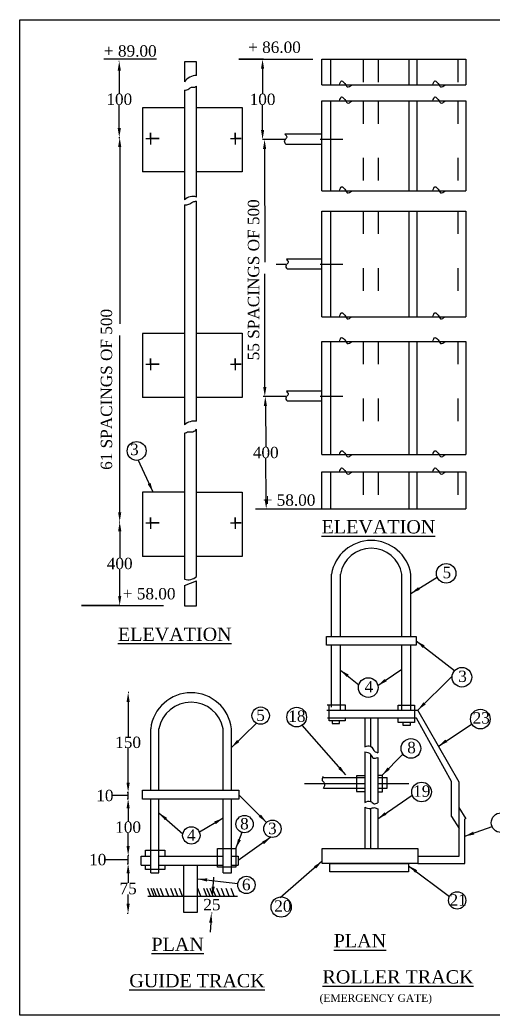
# Model space of a CAD drawing. Header units: millimetres. Extents: x 133 to 7160, y 85 to 5332.
# Drawn here: x 133 to 2626, y 85 to 5332 of the extents above; entities that cross this region are included whole.
import ezdxf

# ---------------------------------------------------------------- set-up
doc = ezdxf.new("R2010")
doc.units = ezdxf.units.MM
doc.header["$MEASUREMENT"] = 0
doc.linetypes.add('ACAD_ISO03W100', pattern=[30, 12, -18])
for name, color, linetype in [('DIM', 5, 'Continuous'), ('DO LINE', 3, 'Continuous'), ('DWG.LINE', 10, 'Continuous'), ('TEXT', 7, 'Continuous')]:
    doc.layers.add(name, color=color, linetype=linetype)
doc.layers.add('TITLE', color=7, linetype='Continuous', lineweight=30)
doc.styles.get("Standard").update_dxf_attribs({"font": 'times.ttf', "height": 60})
doc.dimstyles.get("Standard").update_dxf_attribs({"dimtxt": 60, "dimasz": 50, "dimexe": 0.18, "dimexo": 0.0625, "dimgap": 0.09, "dimtad": 0, "dimtih": 1, "dimtoh": 1, "dimdec": 0, "dimzin": 0, "dimdsep": 46, "dimtxsty": 'Standard', "dimcen": 300, "dimclrd": 5, "dimclre": 5, "dimclrt": 4, "dimadec": 0, "dimazin": 0, "dimtfac": 1, "dimtdec": 0, "dimtofl": 0, "dimtmove": 0, "dimatfit": 3, "dimfxl": 0, "dimtolj": 1, "dimtzin": 0, "dimarcsym": 0})

# ---------------------------------------------------------------- blocks, each defined once
blk = doc.blocks.new('*D3')
at = {"layer": 'Defpoints', "color": 0, "ltscale": 0.2}
for p in [(654.7, 5114.6), (654.7, 4712), (656.3, 4712)]:
    blk.add_point(p, dxfattribs=at)
at = {"layer": 'DIM', "color": 5, "lineweight": -2, "ltscale": 0.2}
for p, q in [((654.7, 5114.6), (656.5, 5114.6)), ((656.3, 5064.6), (656.3, 4943.9)), ((656.3, 4762), (656.3, 4882.7)), ((654.7, 4712), (656.5, 4712))]:
    blk.add_line(p, q, dxfattribs=at)
at = {"layer": 'DIM', "color": 5, "ltscale": 0.2}
for points in [[(648, 5064.6), (664.7, 5064.6), (656.3, 5114.6)], [(648, 4762), (664.7, 4762), (656.3, 4712)]]:
    blk.add_solid(points, dxfattribs=at)
at = {"layer": 'DIM', "color": 4, "ltscale": 0.2, "insert": (656.3, 4913.3), "char_height": 60, "attachment_point": 5}
blk.add_mtext('\\A1;100', dxfattribs=at)
blk = doc.blocks.new('*D4')
at = {"layer": 'Defpoints', "color": 0, "ltscale": 0.2}
for p in [(658.6, 2686.2), (658.6, 2245.1), (658.6, 2245.1)]:
    blk.add_point(p, dxfattribs=at)
at = {"layer": 'DIM', "color": 5, "lineweight": -2, "ltscale": 0.2}
for p, q in [((658.6, 2686.2), (658.8, 2686.2)), ((658.6, 2636.2), (658.6, 2496.3)), ((658.6, 2295.1), (658.6, 2435.1)), ((658.6, 2245.1), (658.5, 2245.1))]:
    blk.add_line(p, q, dxfattribs=at)
at = {"layer": 'DIM', "color": 5, "ltscale": 0.2}
for points in [[(650.3, 2636.2), (667, 2636.2), (658.6, 2686.2)], [(650.3, 2295.1), (667, 2295.1), (658.6, 2245.1)]]:
    blk.add_solid(points, dxfattribs=at)
at = {"layer": 'DIM', "color": 4, "ltscale": 0.2, "insert": (658.6, 2465.7), "char_height": 60, "attachment_point": 5}
blk.add_mtext('\\A1;400', dxfattribs=at)
blk = doc.blocks.new('*D5')
at = {"layer": 'Defpoints', "color": 0, "ltscale": 0.2}
for p in [(1425.7, 3347), (1426, 3347), (1430.8, 2754.9)]:
    blk.add_point(p, dxfattribs=at)
at = {"layer": 'DIM', "color": 5, "lineweight": -2, "ltscale": 0.2}
for p, q in [((1425.9, 3347), (1425.5, 3347)), ((1426.1, 3297), (1427.8, 3081.5)), ((1430.1, 2804.9), (1428.4, 3020.3)), ((1430.7, 2754.9), (1430.3, 2754.9))]:
    blk.add_line(p, q, dxfattribs=at)
at = {"layer": 'DIM', "color": 5, "ltscale": 0.2}
for points in [[(1434.4, 3297), (1417.8, 3296.9), (1425.7, 3347)], [(1438.4, 2804.9), (1421.8, 2804.8), (1430.5, 2754.9)]]:
    blk.add_solid(points, dxfattribs=at)
at = {"layer": 'DIM', "color": 4, "ltscale": 0.2, "insert": (1428.1, 3050.9), "char_height": 60, "attachment_point": 5}
blk.add_mtext('\\A1;400', dxfattribs=at)
blk = doc.blocks.new('*D6')
at = {"layer": 'Defpoints', "color": 0, "ltscale": 0.2}
for p in [(1411.3, 5124.6), (1430.4, 5124.6), (1430.4, 4701.4)]:
    blk.add_point(p, dxfattribs=at)
at = {"layer": 'DIM', "color": 5, "lineweight": -2, "ltscale": 0.2}
for p, q in [((1416.3, 5124.6), (1411.2, 5124.6)), ((1411.3, 5074.6), (1411.3, 4943.6)), ((1411.3, 4751.4), (1411.3, 4882.4)), ((1416.3, 4701.4), (1411.2, 4701.4))]:
    blk.add_line(p, q, dxfattribs=at)
at = {"layer": 'DIM', "color": 5, "ltscale": 0.2}
for points in [[(1403, 5074.6), (1419.7, 5074.6), (1411.3, 5124.6)], [(1403, 4751.4), (1419.7, 4751.4), (1411.3, 4701.4)]]:
    blk.add_solid(points, dxfattribs=at)
at = {"layer": 'DIM', "color": 4, "ltscale": 0.2, "insert": (1411.3, 4913), "char_height": 60, "attachment_point": 5}
blk.add_mtext('\\A1;100', dxfattribs=at)
blk = doc.blocks.new('*D7')
at = {"layer": 'Defpoints', "color": 0, "ltscale": 0.2}
for p in [(697.8, 882.3), (703, 882.3), (697.8, 622)]:
    blk.add_point(p, dxfattribs=at)
at = {"layer": 'DIM', "color": 5, "lineweight": -2, "ltscale": 0.2}
for p, q in [((698, 882.3), (703.1, 882.3)), ((703, 832.3), (703, 782.8)), ((703, 672), (703, 721.5)), ((698, 622), (703.1, 622))]:
    blk.add_line(p, q, dxfattribs=at)
at = {"layer": 'DIM', "color": 5, "ltscale": 0.2}
for points in [[(694.6, 832.3), (711.3, 832.3), (703, 882.3)], [(694.6, 672), (711.3, 672), (703, 622)]]:
    blk.add_solid(points, dxfattribs=at)
at = {"layer": 'DIM', "color": 4, "ltscale": 0.2, "insert": (703, 752.2), "char_height": 60, "attachment_point": 5}
blk.add_mtext('\\A1;75', dxfattribs=at)
blk = doc.blocks.new('*D8')
at = {"layer": 'Defpoints', "color": 0, "ltscale": 0.2}
for p in [(703, 926.7), (706.1, 926.7), (697.8, 882.3)]:
    blk.add_point(p, dxfattribs=at)
at = {"layer": 'DIM', "color": 5, "lineweight": -2, "ltscale": 0.2}
for p, q in [((703, 976.7), (703, 1026.7)), ((580.7, 904.5), (580.5, 904.5)), ((703, 904.5), (580.7, 904.5)), ((706, 926.7), (702.8, 926.7)), ((703, 882.3), (703, 926.7)), ((698, 882.3), (703.1, 882.3)), ((703, 832.3), (703, 782.3))]:
    blk.add_line(p, q, dxfattribs=at)
at = {"layer": 'DIM', "color": 5, "ltscale": 0.2}
for points in [[(694.6, 976.7), (711.3, 976.7), (703, 926.7)], [(694.6, 832.3), (711.3, 832.3), (703, 882.3)]]:
    blk.add_solid(points, dxfattribs=at)
at = {"layer": 'DIM', "color": 4, "ltscale": 0.2, "insert": (542.9, 904.5), "char_height": 60, "attachment_point": 5}
blk.add_mtext('\\A1;10', dxfattribs=at)
blk = doc.blocks.new('*D9')
at = {"layer": 'Defpoints', "color": 0, "ltscale": 0.2}
for p in [(694.7, 1224.9), (703, 1224.9), (706.1, 926.7)]:
    blk.add_point(p, dxfattribs=at)
at = {"layer": 'DIM', "color": 5, "lineweight": -2, "ltscale": 0.2}
for p, q in [((698, 1224.9), (703.1, 1224.9)), ((703, 1174.9), (703, 1106.4)), ((703, 976.7), (703, 1045.2)), ((706, 926.7), (702.8, 926.7))]:
    blk.add_line(p, q, dxfattribs=at)
at = {"layer": 'DIM', "color": 5, "ltscale": 0.2}
for points in [[(694.6, 1174.9), (711.3, 1174.9), (703, 1224.9)], [(694.6, 976.7), (711.3, 976.7), (703, 926.7)]]:
    blk.add_solid(points, dxfattribs=at)
at = {"layer": 'DIM', "color": 4, "ltscale": 0.2, "insert": (703, 1075.8), "char_height": 60, "attachment_point": 5}
blk.add_mtext('\\A1;100', dxfattribs=at)
blk = doc.blocks.new('*D10')
at = {"layer": 'Defpoints', "color": 0, "ltscale": 0.2}
for p in [(694.7, 1260), (703, 1260), (694.7, 1224.9)]:
    blk.add_point(p, dxfattribs=at)
at = {"layer": 'DIM', "color": 5, "lineweight": -2, "ltscale": 0.2}
for p, q in [((703, 1310), (703, 1360)), ((698, 1260), (703.1, 1260)), ((703, 1224.9), (703, 1260)), ((618.5, 1242.4), (618.3, 1242.4)), ((703, 1242.4), (618.5, 1242.4)), ((698, 1224.9), (703.1, 1224.9)), ((703, 1174.9), (703, 1124.9))]:
    blk.add_line(p, q, dxfattribs=at)
at = {"layer": 'DIM', "color": 5, "ltscale": 0.2}
for points in [[(694.6, 1310), (711.3, 1310), (703, 1260)], [(694.6, 1174.9), (711.3, 1174.9), (703, 1224.9)]]:
    blk.add_solid(points, dxfattribs=at)
at = {"layer": 'DIM', "color": 4, "ltscale": 0.2, "insert": (580.7, 1242.4), "char_height": 60, "attachment_point": 5}
blk.add_mtext('\\A1;10', dxfattribs=at)
blk = doc.blocks.new('*D11')
at = {"layer": 'Defpoints', "color": 0, "ltscale": 0.2}
for p in [(703, 1785.7), (707.1, 1785.7), (694.7, 1260)]:
    blk.add_point(p, dxfattribs=at)
at = {"layer": 'DIM', "color": 5, "lineweight": -2, "ltscale": 0.2}
for p, q in [((707, 1785.7), (702.8, 1785.7)), ((703, 1735.7), (703, 1553.4)), ((703, 1310), (703, 1492.2)), ((698, 1260), (703.1, 1260))]:
    blk.add_line(p, q, dxfattribs=at)
at = {"layer": 'DIM', "color": 5, "ltscale": 0.2}
for points in [[(694.6, 1735.7), (711.3, 1735.7), (703, 1785.7)], [(694.6, 1310), (711.3, 1310), (703, 1260)]]:
    blk.add_solid(points, dxfattribs=at)
at = {"layer": 'DIM', "color": 4, "ltscale": 0.2, "insert": (703, 1522.8), "char_height": 60, "attachment_point": 5}
blk.add_mtext('\\A1;150', dxfattribs=at)
blk = doc.blocks.new('*D12')
at = {"layer": 'Defpoints', "color": 0, "ltscale": 0.2}
for p in [(1147.7, 712.1), (1151.8, 711.8), (1145.7, 622.3)]:
    blk.add_point(p, dxfattribs=at)
at = {"layer": 'DIM', "color": 5, "lineweight": -2, "ltscale": 0.2}
for p, q in [((1151.1, 762), (1154.5, 811.9)), ((1151.7, 711.9), (1147.5, 712.1)), ((1145.6, 622.3), (1141.4, 622.6)), ((1138.2, 572.7), (1134.8, 522.8))]:
    blk.add_line(p, q, dxfattribs=at)
at = {"layer": 'DIM', "color": 5, "ltscale": 0.2}
for points in [[(1142.8, 762.6), (1159.4, 761.4), (1147.7, 712.1)], [(1129.9, 573.3), (1146.5, 572.2), (1141.6, 622.6)]]:
    blk.add_solid(points, dxfattribs=at)
at = {"layer": 'DIM', "color": 4, "ltscale": 0.2, "insert": (1144.6, 667.4), "char_height": 60, "attachment_point": 5}
blk.add_mtext('\\A1;25', dxfattribs=at)

msp = doc.modelspace()

# ---------------------------------------------------------------- linework, layer by layer
at = {"layer": 'DIM', "color": 5, "ltscale": 0.2}
for p, q in [((656.6, 4712), (658.6, 4712)), ((1424.7, 4701.4), (1421.8, 4701.4)), ((658.5, 4662), (658.5, 3729.7)), ((1422, 4651.4), (1422.5, 4054.8)), ((1423, 3397), (1422.6, 3993.6)), ((658.5, 2736.2), (658.5, 3668.5)), ((1425.8, 3347), (1422.9, 3347)), ((656.6, 2686.2), (658.6, 2686.2))]:
    msp.add_line(p, q, dxfattribs=at)
for points in [[(650.1, 4662), (666.8, 4662), (658.5, 4712)], [(1430.4, 4651.4), (1413.7, 4651.4), (1422, 4701.4)], [(1431.4, 3397), (1414.7, 3397), (1423.1, 3347)], [(650.1, 2736.2), (666.8, 2736.2), (658.5, 2686.2)]]:
    msp.add_solid(points, dxfattribs=at)
at = {"layer": 'DO LINE', "linetype": 'ACAD_ISO03W100', "ltscale": 10}
for points in [[(1942.1, 5124.6), (1942.1, 4989.5)], [(2020.2, 5124.6), (2020.2, 4989.5)], [(2440, 5124.6), (2440, 4989.5)], [(1942.1, 4904.6), (1942.1, 4431.3)], [(2020.2, 4904.6), (2020.2, 4431.3)], [(2440, 4904.6), (2440, 4431.3)], [(1834.7, 4701.4), (1371.4, 4701.4)], [(1942.1, 4323.6), (1942.1, 3767.2)], [(2020.2, 4323.6), (2020.2, 3767.2)], [(2440, 4323.6), (2440, 3767.2)], [(1834.7, 4042.8), (1482.9, 4042.8)], [(1942.1, 3636.8), (1942.1, 3040)], [(2020.2, 3636.8), (2020.2, 3040)], [(2440, 3636.8), (2440, 3040)], [(1834.7, 3347), (1371.4, 3347)], [(1942.1, 2948.7), (1942.1, 2754.9)], [(2020.2, 2948.7), (2020.2, 2754.9)], [(2440, 2948.7), (2440, 2754.9)]]:
    msp.add_lwpolyline(points, dxfattribs=at)
at = {"layer": 'DWG.LINE', "ltscale": 0.2}
for p, q in [((1723.1, 5124.6), (2482.5, 5124.6)), ((1723.1, 4989.5), (1723.1, 5124.6)), ((2482.5, 5124.6), (2482.5, 4989.5)), ((1723.1, 4431.3), (1723.1, 4904.6)), ((2482.5, 4904.6), (2482.5, 4431.3)), ((1723.1, 3767.2), (1723.1, 4323.6)), ((2482.5, 4323.6), (2482.5, 3767.2)), ((1723.1, 3040), (1723.1, 3636.8)), ((2482.5, 3636.8), (2482.5, 3040)), ((1723.1, 2754.9), (1723.1, 2948.7)), ((2482.5, 2948.7), (2482.5, 2754.9)), ((1749.8, 1693.1), (2212.7, 1693.1)), ((1751.4, 1720.5), (1845.8, 1720.5)), ((1762, 1636.8), (1762, 1720.5)), ((1845.8, 1720.5), (1845.8, 1693.1)), ((2212.7, 1693.1), (2212.7, 1649.9)), ((2221.9, 1649.9), (1753.3, 1649.9)), ((1845.8, 1636.8), (1762, 1636.8)), ((1845.8, 1649.9), (1845.8, 1636.8)), ((822, 1270.9), (822, 1595.1)), ((865, 1270.9), (865, 1595.1)), ((1204.2, 1270.9), (1204.2, 1595.1)), ((1247.2, 1270.9), (1247.2, 1595.1)), ((822, 835.2), (822, 1223.4)), ((865, 835.2), (865, 1223.4)), ((1204.2, 835.2), (1204.2, 1223.4)), ((1247.2, 835.2), (1247.2, 1223.4)), ((822, 835.2), (865, 835.2)), ((1204.2, 835.2), (1247.2, 835.2))]:
    msp.add_line(p, q, dxfattribs=at)
for points in [[(1063.6, 5038.7), (1063.6, 5110.8), (999.9, 5110.8), (999.9, 5006.1)], [(1411.3, 5124.6), (1286.8, 5124.6), (1676.1, 5124.6)], [(1769.8, 5124.6), (1769.8, 4989.5)], [(2181.5, 5124.6), (2181.5, 4989.5)], [(2224.6, 5124.6), (2224.6, 4989.5)], [(1723.1, 4989.5), (2482.5, 4989.5)], [(999.9, 4961.5), (999.9, 4384.3)], [(1063.6, 4398.4), (1063.6, 4983.6)], [(1723.1, 4904.6), (2482.5, 4904.6)], [(1769.8, 4904.6), (1769.8, 4431.3)], [(2181.5, 4904.6), (2181.5, 4431.3)], [(2224.6, 4904.6), (2224.6, 4431.3)], [(999.9, 4869.1), (778.5, 4869.1), (778.5, 4530.8)], [(1063.6, 4869.5), (1303.6, 4869.5), (1303.6, 4530.8), (1063.6, 4530.8)], [(796.5, 4707.6), (866.2, 4707.6), (820.3, 4707.6), (820.3, 4736.3), (820.3, 4675.7)], [(1243.2, 4707.6), (1298.8, 4707.6), (1267, 4707.6), (1267, 4736.3), (1267, 4675.7)], [(1723.1, 4729.3), (1529.4, 4729.3)], [(1723.1, 4675.8), (1533.9, 4675.8)], [(999.9, 4530.8), (778.5, 4530.8)], [(1723.1, 4431.3), (2482.5, 4431.3)], [(999.9, 4356.4), (999.9, 3197.1)], [(1063.6, 3216.3), (1063.6, 4376.7)], [(1723.1, 4323.6), (2482.5, 4323.6)], [(1769.8, 4323.6), (1769.8, 3767.2)], [(2181.5, 4323.6), (2181.5, 3767.2)], [(2224.6, 4323.6), (2224.6, 3767.2)], [(1723.1, 4070.7), (1537.3, 4070.7)], [(1723.1, 4017.3), (1541.7, 4017.3)], [(1723.1, 3767.2), (2482.5, 3767.2)], [(999.9, 3679.3), (778.5, 3679.3), (778.5, 3341)], [(1063.6, 3679.7), (1303.6, 3679.7), (1303.6, 3341), (1063.6, 3341)], [(1723.1, 3636.8), (2482.5, 3636.8)], [(1769.8, 3636.8), (1769.8, 3040)], [(2181.5, 3636.8), (2181.5, 3040)], [(2224.6, 3636.8), (2224.6, 3040)], [(796.5, 3517.8), (866.2, 3517.8), (820.3, 3517.8), (820.3, 3546.5), (820.3, 3485.9)], [(1243.2, 3517.8), (1298.8, 3517.8), (1267, 3517.8), (1267, 3546.5), (1267, 3485.9)], [(1723.1, 3374.9), (1537.3, 3374.9)], [(999.9, 3341), (778.5, 3341)], [(1723.1, 3321.4), (1541.7, 3321.4)], [(999.9, 3152.6), (999.9, 2382.8)], [(1063.6, 2397), (1063.6, 3174)], [(1723.1, 3040), (2482.5, 3040)], [(1723.1, 2948.7), (2482.5, 2948.7)], [(1769.8, 2948.7), (1769.8, 2754.9)], [(2181.5, 2948.7), (2181.5, 2754.9)], [(2224.6, 2948.7), (2224.6, 2754.9)], [(999.9, 2841.9), (778.5, 2841.9), (778.5, 2503.7)], [(1063.6, 2842.3), (1303.6, 2842.3), (1303.6, 2503.7), (1063.6, 2503.7)], [(1374.9, 2754.9), (2482.5, 2754.9)], [(796.5, 2680.5), (866.2, 2680.5), (820.3, 2680.5), (820.3, 2709.1), (820.3, 2648.5)], [(1243.2, 2680.5), (1298.8, 2680.5), (1267, 2680.5), (1267, 2709.1), (1267, 2648.5)], [(999.9, 2503.7), (778.5, 2503.7)], [(999.9, 2350.8), (1063.6, 2374.9)], [(999.9, 2350.8), (999.9, 2242.5), (1063.6, 2242.5), (1063.6, 2374.9)], [(1774.6, 2080.8), (1774.6, 2410.1)], [(1821.7, 2080.8), (1821.7, 2410.1)], [(2145.6, 2080.8), (2145.6, 2410.1)], [(2192.7, 2080.8), (2192.7, 2410.1)], [(658.6, 2245.1), (458.1, 2245.1), (888.7, 2245.1)], [(1774.6, 1707.8), (1774.6, 2035.2)], [(1821.7, 1693.1), (1821.7, 2035.2)], [(2145.6, 1693.1), (2145.6, 2035.2)], [(2192.7, 1693.1), (2192.7, 2035.2)], [(2125.2, 1693.1), (2125.2, 1718.7), (2212.7, 1718.7), (2212.7, 1627.3), (2125.2, 1627.3), (2125.2, 1649.9)], [(2212.7, 1693.1), (2229.1, 1693.1)], [(2228.9, 923.6), (2446.8, 923.6), (2446.8, 1313.9), (2229.1, 1693.1)], [(1777.6, 1636.8), (1777.6, 1622.6), (1817, 1622.6), (1817, 1636.8)], [(1950.2, 1649.9), (1950.2, 1500.4)], [(1980.1, 1649.9), (1980.1, 1503.4)], [(2017.9, 1649.9), (2017.9, 1468.6)], [(2151.2, 1627.3), (2151.2, 1613), (2190.5, 1613), (2190.5, 1627.3)], [(2212.7, 1649.9), (2212.7, 1627.3)], [(2407, 1133.1), (2407, 1316.2), (2221.9, 1649.9)], [(1950.2, 1472.9), (1950.2, 1206.3)], [(1980.1, 1460.2), (1980.1, 1211.8)], [(2017.9, 1444.1), (2017.9, 1203.8)], [(1732, 1337.9), (1950.2, 1337.9)], [(1950.2, 1347.2), (1907.1, 1347.2), (1907.1, 1263.2), (1950.2, 1263.2)], [(2017.9, 1349.6), (2041, 1349.6), (2041, 1260.6), (2017.9, 1260.6)], [(2017.9, 1337.9), (2068.2, 1337.9)], [(2068.2, 1282.3), (2068.2, 1337.9)], [(1632.3, 1306.7), (1950.2, 1306.7)], [(1732, 1282.3), (1950.2, 1282.3)], [(2017.9, 1306.7), (2181.7, 1306.7)], [(2017.9, 1282.3), (2068.2, 1282.3)], [(1950.2, 1180.8), (1950.2, 963.5)], [(1980.1, 1174.7), (1980.1, 963.5)], [(2017.9, 1172.3), (2017.9, 963.5)], [(2484.8, 1120), (2446.8, 1180.1)], [(2228.9, 883.8), (2476.8, 883.8), (2476.8, 1120)], [(2407, 1133.1), (2446.8, 1068.2)], [(794.3, 923.3), (794.3, 954.1), (896, 954.1), (896, 923.3)], [(771.7, 923.3), (822, 923.3)], [(771.7, 876.1), (771.7, 923.3)], [(865, 923.3), (1204.2, 923.3)], [(1247.2, 923.3), (1282.5, 923.3)], [(1282.5, 923.3), (1282.5, 876.1)], [(771.7, 876.1), (822, 876.1)], [(896, 876.1), (896, 853.3), (794.3, 853.3), (794.3, 876.1)], [(865, 876.1), (1204.2, 876.1)], [(994.5, 876.1), (994.5, 628.5), (1069.1, 628.5), (1069.1, 876.1)], [(1247.2, 876.1), (1282.5, 876.1)], [(822.8, 711.8), (806.6, 753.2)], [(840.2, 711.8), (824, 753.2)], [(852, 711.8), (835.8, 753.2)], [(870.7, 711.8), (854.5, 753.2)], [(890, 711.8), (873.8, 753.2)], [(917.9, 711.8), (901.7, 753.2)], [(943.6, 711.8), (927.4, 753.2)], [(965.1, 711.8), (948.9, 753.2)], [(990.3, 711.8), (974.1, 753.2)], [(1086.6, 711.8), (1070.4, 753.2)], [(1117.7, 711.8), (1101.5, 753.2)], [(1134.6, 711.8), (1118.4, 753.2)], [(1151.8, 711.8), (1135.6, 753.2)], [(1164.4, 711.8), (1148.1, 753.2)], [(1187.2, 711.8), (1171, 753.2)], [(1210.8, 711.8), (1194.6, 753.2)], [(1236.2, 711.8), (1220, 753.2)], [(1261.6, 711.8), (1245.4, 753.2)], [(806.1, 711.8), (1279.9, 711.8)]]:
    msp.add_lwpolyline(points, dxfattribs=at)
for points in [[(1748.9, 2080.8), (2221.4, 2080.8), (2221.4, 2035.2), (1748.9, 2035.2)], [(778.8, 1270.9), (1285.5, 1270.9), (1285.5, 1223.4), (778.8, 1223.4)], [(1174.1, 964.1), (1271.2, 964.1), (1271.2, 864.8), (1174.1, 864.8)], [(1725.3, 963.5), (2228.9, 963.5), (2228.9, 883.8), (1725.3, 883.8)], [(1765.2, 883.8), (2180.8, 883.8), (2180.8, 841.2), (1765.2, 841.2)]]:
    msp.add_lwpolyline(points, close=True, dxfattribs=at)
for centre, radius in [((747.8, 3059.6), 49.8), ((2378.7, 2414.1), 51.7), ((2461.7, 1866.7), 51.7), ((1968.1, 1811.9), 51.7), ((1401.3, 1663.9), 45.7), ((1591.1, 1656.4), 51.7), ((2558.9, 1645.8), 51.7), ((2192.9, 1491.2), 51.7), ((2249.2, 1261.6), 51.7), ((1316.2, 1092), 45.7), ((1463.4, 1067.3), 45.7), ((2667.9, 1099.6), 51.7), ((1036, 1032.3), 45.7), ((1326.1, 771.5), 45.7), ((2436.7, 690.1), 45.7), ((1509.2, 654.9), 53.3)]:
    msp.add_circle(centre, radius, dxfattribs=at)
for centre, radius, start, end in [((1062.6, 4962.1), 76.6, 89.2951, 144.9354), ((1044.8, 4332.2), 68.8, 74.1827, 130.7871), ((1051.8, 3140.1), 77, 81.2043, 132.3149), ((1983.7, 2375.6), 211.9, 9.3578, 170.6422), ((1983.7, 2382), 164.4, 9.842, 170.158), ((1017.9, 2452.2), 71.7, 255.4827, 309.5976), ((1034.6, 1571.1), 213.9, 6.4382, 173.5618), ((1034.6, 1561.6), 172.9, 11.1681, 168.8319)]:
    msp.add_arc(centre, radius, start, end, dxfattribs=at)
for points in [[(1816.7, 4989.5), (1827.4, 5010.6), (1849.7, 4989.5), (1857.8, 4979.2), (1882.1, 4989.5)], [(2308.3, 4989.5), (2319, 5010.6), (2341.3, 4989.5), (2349.4, 4979.2), (2373.7, 4989.5)], [(999.9, 4961.5), (1023.5, 4968.1), (1037.3, 4977), (1050.4, 4977), (1063.6, 4983.6)], [(1816.7, 4904.6), (1827.4, 4925.7), (1849.7, 4904.6), (1857.8, 4894.3), (1882.1, 4904.6)], [(2308.3, 4904.6), (2319, 4925.7), (2341.3, 4904.6), (2349.4, 4894.3), (2373.7, 4904.6)], [(1533.9, 4675.8), (1529, 4698.7), (1540.1, 4713.1), (1529.4, 4729.3)], [(1816.7, 4431.3), (1827.4, 4452.3), (1849.7, 4431.3), (1857.8, 4420.9), (1882.1, 4431.3)], [(2308.3, 4431.3), (2319, 4452.3), (2341.3, 4431.3), (2349.4, 4420.9), (2373.7, 4431.3)], [(999.9, 4356.4), (1023.4, 4360.4), (1044.8, 4372.3), (1063.6, 4376.7)], [(1541.7, 4017.3), (1536.9, 4040.1), (1548, 4054.5), (1537.3, 4070.7)], [(1816.7, 3767.2), (1827.4, 3788.3), (1849.7, 3767.2), (1857.8, 3756.9), (1882.1, 3767.2)], [(2308.3, 3767.2), (2319, 3788.3), (2341.3, 3767.2), (2349.4, 3756.9), (2373.7, 3767.2)], [(1816.7, 3636.8), (1827.4, 3657.8), (1849.7, 3636.8), (1857.8, 3626.4), (1882.1, 3636.8)], [(2308.3, 3636.8), (2319, 3657.8), (2341.3, 3636.8), (2349.4, 3626.4), (2373.7, 3636.8)], [(1541.7, 3321.4), (1536.9, 3344.3), (1548, 3358.7), (1537.3, 3374.9)], [(999.9, 3152.6), (1020.8, 3160.6), (1044, 3161), (1063.6, 3174)], [(1816.7, 3040), (1827.4, 3061), (1849.7, 3040), (1857.8, 3029.6), (1882.1, 3040)], [(2308.3, 3040), (2319, 3061), (2341.3, 3040), (2349.4, 3029.6), (2373.7, 3040)], [(1816.7, 2948.7), (1827.4, 2969.8), (1849.7, 2948.7), (1857.8, 2938.4), (1882.1, 2948.7)], [(2308.3, 2948.7), (2319, 2969.8), (2341.3, 2948.7), (2349.4, 2938.4), (2373.7, 2948.7)], [(1950.2, 1500.4), (1980.1, 1503.4), (2004.5, 1474), (2017.9, 1468.6)], [(1950.2, 1472.9), (1980.1, 1460.2), (1995.4, 1440.1), (2017.9, 1444.1)], [(1732, 1282.3), (1739, 1306.7), (1727.9, 1321), (1732, 1343.7)], [(1950.2, 1206.3), (1980.1, 1211.8), (1999, 1199.7), (2017.9, 1203.8)], [(1950.2, 1180.8), (1980.1, 1174.7), (2000.9, 1178.9), (2017.9, 1172.3)]]:
    msp.add_spline(points, degree=3, dxfattribs=at)
at = {"layer": 'TITLE', "ltscale": 0.2}
msp.add_lwpolyline([(132.8, 5332.1), (7136.3, 5332.1), (7136.3, 85.2), (132.8, 85.2)], close=True, dxfattribs=at)

# ---------------------------------------------------------------- texts
at = {"layer": 'TEXT', "ltscale": 0.2}
for s, p in [('%%U+ 89.00', (575.6, 5138.5)), ('+ 86.00', (1335.3, 5158.1)), ('3', (713.4, 3037.6)), ('+ 58.00', (1412, 2770.5)), ('5', (2359.4, 2388.7)), ('+ 58.00', (674.9, 2276.9)), ('3', (2442.5, 1841.3)), ('4', (1948.9, 1786.6)), ('5', (1378.1, 1636.1)), ('18', (1546.9, 1631.1)), ('23', (2518.5, 1622.2)), ('8', (2173.6, 1465.8)), ('19', (2205, 1236.2)), ('8', (1293, 1064.2)), ('4', (1012.8, 1004.4)), ('3', (1440.2, 1039.4)), ('6', (1302.9, 743.6)), ('20', (1472.9, 630.2)), ('21', (2396.5, 662.2))]:
    msp.add_text(s, height=60, dxfattribs=at).set_placement(p)
for s, p in [('55 SPACINGS OF 500', (1393.7, 3537.7)), ('61 SPACINGS OF 500', (618.6, 2959.8))]:
    msp.add_text(s, height=60, rotation=90, dxfattribs=at).set_placement(p)
at = {"layer": 'TITLE', "ltscale": 0.2}
for s, height, p in [('%%UELEVATION', 70, (1722.5, 2624.8)), ('%%UELEVATION', 70, (649.4, 2058)), ('%%UPLAN', 70, (825.7, 423.3)), ('%%UPLAN', 70, (1786.1, 442.3)), ('%%UROLLER TRACK', 70, (1727, 251.9)), ('%%UGUIDE TRACK', 70, (709.2, 231.8)), ('(EMERGENCY GATE)', 40, (1711.7, 155.1))]:
    msp.add_text(s, height=height, dxfattribs=at).set_placement(p)

# ---------------------------------------------------------------- dimensions: what is measured, and where the dimension line sits
at = {"layer": 'DIM', "ltscale": 0.2}
for base, p1, p2, text, picture, middle in [((656.3, 4712), (654.7, 5114.6), (654.7, 4712), '100', '*D3', (656.3, 4913.3)), ((658.6, 2245.1), (658.6, 2686.2), (658.6, 2245.1), '400', '*D4', (658.6, 2465.7))]:
    dim = msp.add_linear_dim(base=base, p1=p1, p2=p2, angle=90, text=text, dimstyle='Standard', dxfattribs=at)
    dim.commit()
    dim.dimension.update_dxf_attribs({"geometry": picture, "text_midpoint": middle})
for p1, p2, distance, text, picture, middle in [((1430.4, 4701.4), (1430.4, 5124.6), 19, '100', '*D6', (1411.3, 4913)), ((1430.8, 2754.9), (1426, 3347), 0.3, '400', '*D5', (1428.1, 3050.9)), ((697.8, 622), (697.8, 882.3), -5.2, '75', '*D7', (703, 752.2)), ((1145.7, 622.3), (1151.8, 711.8), 4.1, '25', '*D12', (1144.6, 667.4))]:
    dim = msp.add_aligned_dim(p1=p1, p2=p2, distance=distance, text=text, dimstyle='Standard', dxfattribs=at)
    dim.commit()
    dim.dimension.update_dxf_attribs({"geometry": picture, "text_midpoint": middle})
for base, p1, p2, text, picture, middle in [((703, 1785.7), (694.7, 1260), (707.1, 1785.7), '150', '*D11', (703, 1522.8)), ((703, 1224.9), (706.1, 926.7), (694.7, 1224.9), '100', '*D9', (703, 1075.8)), ((703, 926.7), (697.8, 882.3), (706.1, 926.7), '10', '*D8', (580.4, 904.5))]:
    dim = msp.add_linear_dim(base=base, p1=p1, p2=p2, angle=270, text=text, dimstyle='Standard', override={"dimtmove": 1}, dxfattribs=at)
    dim.commit()
    dim.dimension.update_dxf_attribs({"geometry": picture, "text_midpoint": middle})
dim = msp.add_linear_dim(base=(703, 1260), p1=(694.7, 1224.9), p2=(694.7, 1260), angle=270, text='10', dimstyle='Standard', override={"dimtmove": 1}, dxfattribs=at)
dim.commit()
dim.dimension.update_dxf_attribs({"geometry": '*D10', "text_midpoint": (618.3, 1242.4), "dimtype": 160})

# ---------------------------------------------------------------- leaders
for points in [[(834.4, 2841.9), (756.1, 3013.5)], [(2192.7, 2308), (2331.1, 2393.9)], [(2221.4, 2058), (2421.8, 1901.7)], [(1821.7, 1904.5), (1918.7, 1827.2)], [(2018.6, 1823.1), (2145.6, 1908.2)], [(2229.1, 1693.1), (2406.1, 1868.8)], [(1247.2, 1495.8), (1377.6, 1622.3)], [(1849.3, 1351.5), (1619.6, 1613.3)], [(2337.9, 1503.5), (2516.2, 1621)], [(2041, 1349.6), (2150.6, 1461.5)], [(1432.7, 1101), (1285.5, 1247.2)], [(2017.9, 1119.7), (2200.1, 1245.5)], [(865, 1151.5), (991.3, 1041.6)], [(1204.2, 1124.3), (1078.2, 1049.7)], [(1271.2, 964.1), (1304.7, 1050)], [(2476.8, 1027.8), (2620.3, 1079.4)], [(1454.4, 1022.5), (1282.5, 899.7)], [(1725.3, 896.7), (1504.7, 702.9)], [(2180.8, 872.9), (2395.9, 710.5)], [(1069.1, 803.4), (1281, 778.9)]]:
    msp.add_leader(points, dimstyle='Standard', override={"dimgap": 0.09, "dimtad": 0}, dxfattribs=at)

doc.saveas('drawing.dxf')
